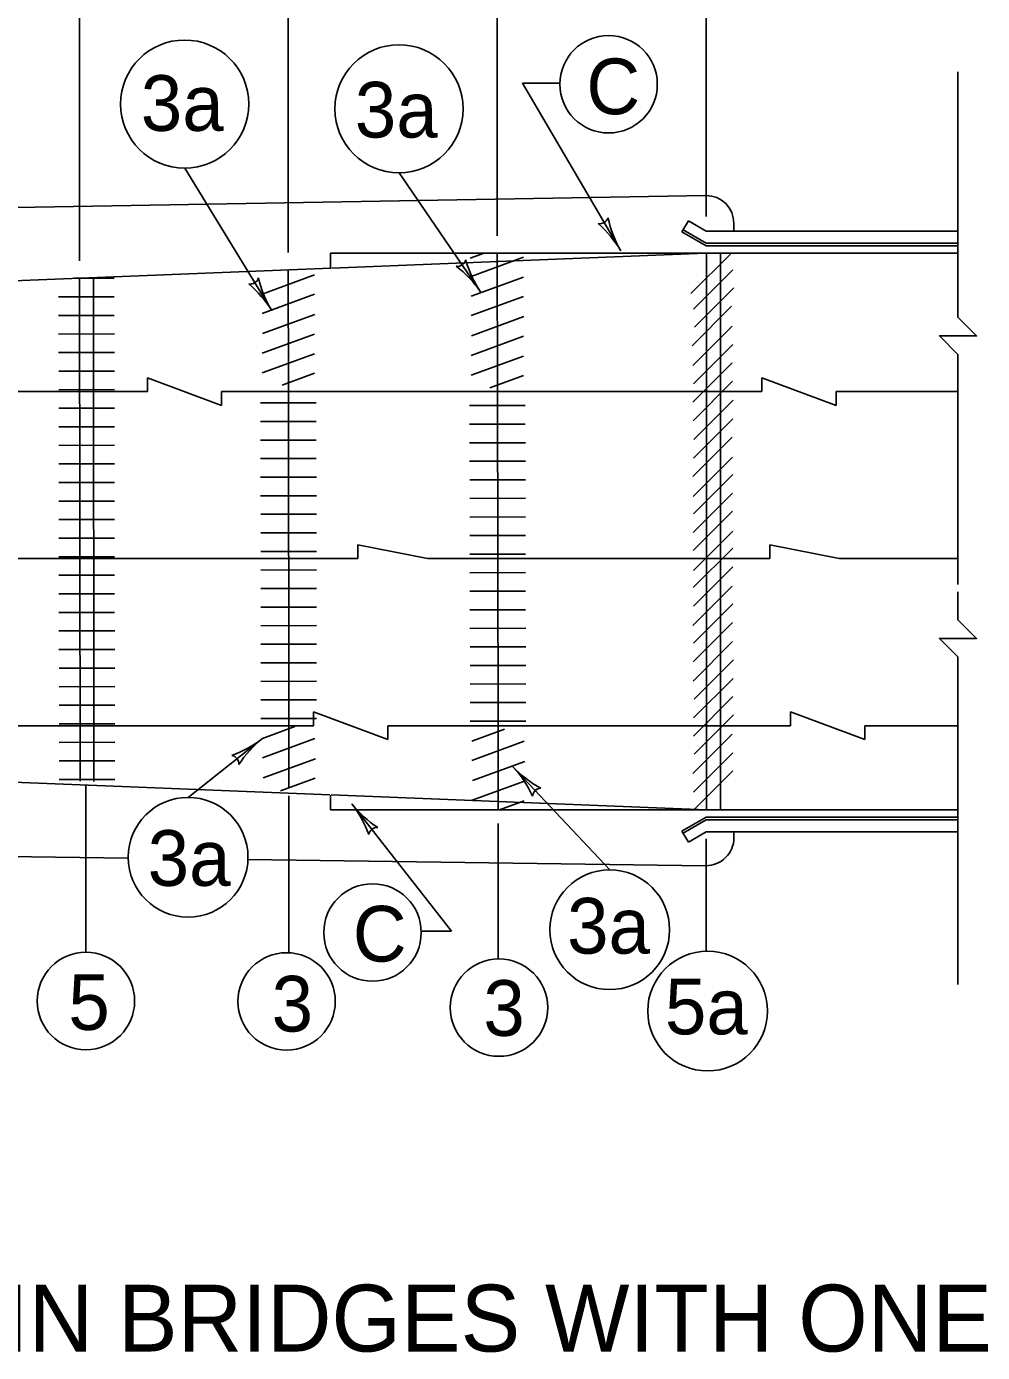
# Model space of a CAD drawing. Extents: x 1007 to 1035.5, y 1000.5 to 1021.5.
# Drawn here: x 1019.292 to 1022.725, y 1013.881 to 1018.643 of the extents above; entities that cross this region are included whole.
import ezdxf

# ---------------------------------------------------------------- set-up
doc = ezdxf.new("R2010")
doc.units = 0
doc.layers.add('Level 1', color=7, linetype='Continuous')

msp = doc.modelspace()

# ---------------------------------------------------------------- linework, layer by layer
at = {"layer": 'Level 1'}
for p, q in [((1021.7321, 1017.9709), (1021.7321, 1020.8086)), ((1021.7321, 1017.9612), (1021.7321, 1020.7903)), ((1019.4821, 1017.802), (1019.4821, 1019.9425)), ((1020.2321, 1017.8318), (1020.2321, 1019.0425)), ((1020.9821, 1017.8918), (1020.9821, 1019.0425)), ((1022.6368, 1017.6988), (1022.6368, 1018.4798)), ((1021.0728, 1018.4393), (1021.2073, 1018.4393)), ((1021.0728, 1018.4393), (1021.4258, 1017.8379)), ((1019.86, 1018.1346), (1020.1728, 1017.6226)), ((1020.6296, 1018.1175), (1020.9228, 1017.6903)), ((1021.7321, 1018.0363), (1009.2336, 1017.8197)), ((1021.6455, 1017.9053), (1021.6686, 1017.9453)), ((1021.7321, 1017.9084), (1021.6687, 1017.945)), ((1021.7321, 1017.8553), (1021.6455, 1017.9053)), ((1021.7321, 1017.8647), (1021.6495, 1017.9123)), ((1021.7329, 1017.9084), (1022.6376, 1017.9084)), ((1021.8321, 1017.9099), (1021.8321, 1017.9363)), ((1021.7321, 1017.8647), (1022.6376, 1017.8647)), ((1021.7321, 1017.8553), (1022.6376, 1017.8553)), ((1020.3836, 1017.8293), (1020.3836, 1017.7746)), ((1020.3836, 1017.8293), (1022.6376, 1017.8293)), ((1021.7318, 1017.829), (1020.3878, 1017.7755)), ((1020.8847, 1017.8108), (1020.9349, 1017.8293)), ((1020.8888, 1017.7453), (1021.0768, 1017.8141)), ((1020.9831, 1017.3426), (1020.9821, 1017.8293)), ((1021.6781, 1017.6845), (1021.8195, 1017.8259)), ((1021.7338, 1015.829), (1021.7338, 1017.829)), ((1021.7838, 1015.829), (1021.7838, 1017.829)), ((1020.3848, 1017.7754), (1009.2336, 1017.3318)), ((1020.1382, 1017.6823), (1020.3261, 1017.7508)), ((1020.2324, 1017.3504), (1020.2321, 1017.7693)), ((1021.828, 1017.7693), (1021.6866, 1017.6279)), ((1019.4633, 1017.7388), (1019.6072, 1017.7388)), ((1019.4842, 1015.933), (1019.4821, 1017.7395)), ((1019.5342, 1015.931), (1019.5322, 1017.7414)), ((1020.8885, 1017.6743), (1021.0763, 1017.743)), ((1021.8316, 1017.7042), (1021.6902, 1017.5628)), ((1019.4072, 1017.672), (1019.6073, 1017.6722)), ((1020.138, 1017.6128), (1020.3259, 1017.6813)), ((1020.8884, 1017.6048), (1021.0762, 1017.6735)), ((1019.4073, 1017.6053), (1019.6073, 1017.6056)), ((1020.1398, 1017.5405), (1020.3277, 1017.6091)), ((1021.8241, 1017.6382), (1021.6827, 1017.4968)), ((1020.8902, 1017.5325), (1021.078, 1017.6013)), ((1021.8264, 1017.5668), (1021.685, 1017.4253)), ((1019.4073, 1017.5387), (1019.6074, 1017.5389)), ((1020.1388, 1017.4699), (1020.3267, 1017.5385)), ((1020.8893, 1017.462), (1021.0772, 1017.5308)), ((1019.4074, 1017.472), (1019.6075, 1017.4722)), ((1020.1377, 1017.3988), (1020.3256, 1017.4673)), ((1021.8283, 1017.5009), (1021.6869, 1017.3595)), ((1020.8883, 1017.3908), (1021.0762, 1017.4596)), ((1021.8263, 1017.4353), (1021.6849, 1017.2939)), ((1019.4075, 1017.4053), (1019.6075, 1017.4055)), ((1019.7259, 1017.3318), (1019.7259, 1017.3818)), ((1019.7259, 1017.3818), (1019.9923, 1017.2818)), ((1020.2099, 1017.3553), (1020.3264, 1017.3978)), ((1020.9553, 1017.3455), (1021.077, 1017.3901)), ((1021.8267, 1017.3688), (1021.6853, 1017.2273)), ((1021.933, 1017.3318), (1021.933, 1017.3818)), ((1021.933, 1017.3818), (1022.1994, 1017.2818)), ((1016.9998, 1017.3318), (1019.7259, 1017.3318)), ((1019.4076, 1017.3386), (1019.6075, 1017.3388)), ((1019.9923, 1017.3318), (1019.9923, 1017.2818)), ((1019.9923, 1017.3318), (1021.933, 1017.3318)), ((1020.2335, 1016.133), (1020.2324, 1017.3504)), ((1020.9853, 1016.1232), (1020.9828, 1017.3483)), ((1022.1994, 1017.3318), (1022.6365, 1017.3318)), ((1022.1994, 1017.3318), (1022.1994, 1017.2818)), ((1022.6368, 1016.6393), (1022.6368, 1017.3654)), ((1019.4077, 1017.272), (1019.6076, 1017.2722)), ((1020.1325, 1017.291), (1020.3325, 1017.2912)), ((1020.8829, 1017.2813), (1021.083, 1017.2818)), ((1021.8293, 1017.3013), (1021.6878, 1017.1599)), ((1020.1326, 1017.2243), (1020.3326, 1017.2245)), ((1021.8279, 1017.2341), (1021.6865, 1017.0927)), ((1019.4078, 1017.2053), (1019.6077, 1017.2056)), ((1020.8831, 1017.2147), (1021.0831, 1017.2151)), ((1019.4078, 1017.1387), (1019.6078, 1017.1389)), ((1020.1327, 1017.1578), (1020.3327, 1017.1578)), ((1020.8833, 1017.1481), (1021.0833, 1017.1484)), ((1021.826, 1017.1685), (1021.6846, 1017.0271)), ((1020.1327, 1017.091), (1020.3327, 1017.0913)), ((1020.8833, 1017.0814), (1021.0833, 1017.0818)), ((1021.8267, 1017.0964), (1021.6853, 1016.955)), ((1019.4079, 1017.072), (1019.6078, 1017.0723)), ((1021.8288, 1017.0345), (1021.6874, 1016.8931)), ((1019.408, 1017.0053), (1019.6079, 1017.0055)), ((1020.1328, 1017.0243), (1020.3328, 1017.0246)), ((1020.8835, 1017.0148), (1021.0834, 1017.0152)), ((1019.4081, 1016.9387), (1019.608, 1016.9388)), ((1020.1328, 1016.9577), (1020.3328, 1016.9578)), ((1020.8837, 1016.9481), (1021.0836, 1016.9485)), ((1021.8276, 1016.9673), (1021.6862, 1016.8258)), ((1020.1329, 1016.891), (1020.3328, 1016.8912)), ((1021.8272, 1016.9023), (1021.6858, 1016.7609)), ((1019.4081, 1016.872), (1019.6081, 1016.8722)), ((1020.8838, 1016.8813), (1021.0838, 1016.8818)), ((1019.4082, 1016.8053), (1019.6082, 1016.8056)), ((1020.1329, 1016.8243), (1020.3329, 1016.8245)), ((1020.8839, 1016.8147), (1021.0838, 1016.8151)), ((1021.8279, 1016.8303), (1021.6865, 1016.6889)), ((1020.133, 1016.7577), (1020.333, 1016.7578)), ((1020.482, 1016.7318), (1020.482, 1016.7818)), ((1020.482, 1016.7818), (1020.732, 1016.7318)), ((1020.8841, 1016.7481), (1021.084, 1016.7484)), ((1021.8278, 1016.7693), (1021.6864, 1016.6278)), ((1021.9607, 1016.7318), (1021.9607, 1016.7818)), ((1021.9607, 1016.7818), (1022.2107, 1016.7318)), ((1019.163, 1016.7318), (1020.482, 1016.7318)), ((1019.4082, 1016.7387), (1019.6083, 1016.7389)), ((1020.732, 1016.7318), (1021.9607, 1016.7318)), ((1021.8281, 1016.7028), (1021.6867, 1016.5613)), ((1022.2107, 1016.7318), (1022.6368, 1016.7318)), ((1019.4083, 1016.672), (1019.6083, 1016.6723)), ((1020.1331, 1016.691), (1020.3331, 1016.6913)), ((1020.8842, 1016.6814), (1021.0842, 1016.6818)), ((1019.4083, 1016.6053), (1019.6084, 1016.6055)), ((1020.1331, 1016.6243), (1020.3331, 1016.6246)), ((1020.8843, 1016.6148), (1021.0843, 1016.6152)), ((1021.8258, 1016.6333), (1021.6844, 1016.4918)), ((1020.1332, 1016.5577), (1020.3332, 1016.5578)), ((1021.8288, 1016.5697), (1021.6873, 1016.4283)), ((1019.4084, 1016.5387), (1019.6085, 1016.5388)), ((1020.8844, 1016.5481), (1021.0844, 1016.5485)), ((1019.4085, 1016.472), (1019.6086, 1016.4723)), ((1020.1332, 1016.491), (1020.3333, 1016.4912)), ((1020.8845, 1016.4814), (1021.0846, 1016.4818)), ((1021.8274, 1016.5024), (1021.686, 1016.361)), ((1020.1333, 1016.4243), (1020.3333, 1016.4245)), ((1020.8847, 1016.4147), (1021.0847, 1016.4151)), ((1021.8268, 1016.4337), (1021.6854, 1016.2922)), ((1019.4086, 1016.4053), (1019.6086, 1016.4056)), ((1021.8303, 1016.3684), (1021.6889, 1016.227)), ((1019.4087, 1016.3387), (1019.6087, 1016.3389)), ((1020.1333, 1016.3578), (1020.3333, 1016.3578)), ((1020.8848, 1016.3481), (1021.0848, 1016.3484)), ((1019.4088, 1016.272), (1019.6088, 1016.2723)), ((1020.1334, 1016.291), (1020.3334, 1016.2913)), ((1020.8849, 1016.2814), (1021.085, 1016.2818)), ((1021.829, 1016.3013), (1021.6876, 1016.1598)), ((1022.6368, 1016.1322), (1022.6368, 1016.2788)), ((1020.1334, 1016.2243), (1020.3335, 1016.2246)), ((1021.8287, 1016.2363), (1021.6873, 1016.0948)), ((1019.4088, 1016.2053), (1019.6088, 1016.2056)), ((1020.3227, 1016.1318), (1020.3227, 1016.1818)), ((1020.3227, 1016.1818), (1020.5891, 1016.0818)), ((1020.8851, 1016.2148), (1021.0851, 1016.2152)), ((1022.0355, 1016.1318), (1022.0355, 1016.1818)), ((1022.0355, 1016.1818), (1022.3019, 1016.0818)), ((1020.3815, 1015.8833), (1014.2336, 1016.1293)), ((1018.8607, 1016.1318), (1020.3227, 1016.1318)), ((1019.4089, 1016.1387), (1019.6088, 1016.1388)), ((1020.1335, 1016.1577), (1020.3336, 1016.1578)), ((1020.1398, 1016.0864), (1020.2559, 1016.1288)), ((1020.2339, 1015.9093), (1020.2337, 1016.133)), ((1020.5891, 1016.1318), (1020.5891, 1016.0818)), ((1020.5891, 1016.1318), (1022.0355, 1016.1318)), ((1020.8852, 1016.1481), (1021.0853, 1016.1485)), ((1021.8306, 1016.1704), (1021.6892, 1016.029)), ((1022.3019, 1016.1318), (1022.6375, 1016.1318)), ((1022.3019, 1016.1318), (1022.3019, 1016.0818)), ((1022.6368, 1015.7408), (1022.6368, 1016.1313)), ((1019.8723, 1015.8742), (1020.1398, 1016.0864)), ((1020.1395, 1016.0169), (1020.3275, 1016.0855)), ((1020.8913, 1016.0765), (1021.008, 1016.1193)), ((1020.9858, 1015.8293), (1020.9852, 1016.1232)), ((1021.8261, 1016.1019), (1021.6847, 1015.9604)), ((1019.409, 1016.072), (1019.609, 1016.0723)), ((1020.8913, 1016.007), (1021.079, 1016.0758)), ((1021.8287, 1016.0344), (1021.6873, 1015.893)), ((1019.4091, 1016.0053), (1019.609, 1016.0056)), ((1020.1413, 1015.9448), (1020.3292, 1016.0133)), ((1020.893, 1015.9348), (1021.0809, 1016.0036)), ((1019.4092, 1015.9387), (1019.6091, 1015.9389)), ((1020.2037, 1015.8973), (1020.3283, 1015.9428)), ((1021.3864, 1015.6139), (1021.0385, 1015.9844)), ((1021.8283, 1015.9695), (1021.6868, 1015.8281)), ((1019.5051, 1015.917), (1019.5051, 1015.3183)), ((1020.8922, 1015.8643), (1021.08, 1015.933)), ((1020.2338, 1015.8795), (1020.2338, 1015.3198)), ((1020.3836, 1015.8293), (1020.3836, 1015.8823)), ((1021.7336, 1015.8293), (1020.3859, 1015.8832)), ((1020.8179, 1015.3943), (1020.4599, 1015.8517)), ((1020.9899, 1015.8293), (1021.0789, 1015.8619)), ((1021.7336, 1015.8293), (1020.3836, 1015.8293)), ((1021.7321, 1015.8033), (1021.6455, 1015.7533)), ((1021.7321, 1015.8033), (1022.6358, 1015.8033)), ((1021.7336, 1015.8293), (1022.6358, 1015.8293)), ((1020.9851, 1015.7809), (1020.9851, 1015.2954)), ((1021.6455, 1015.7533), (1021.6686, 1015.7132)), ((1021.7321, 1015.7938), (1021.6495, 1015.7463)), ((1021.7321, 1015.7501), (1021.6687, 1015.7135)), ((1021.7321, 1015.7938), (1022.6358, 1015.7938)), ((1021.7329, 1015.7501), (1022.6358, 1015.7501)), ((1021.8321, 1015.7487), (1021.8321, 1015.7289)), ((1022.6368, 1015.2026), (1022.6368, 1015.7488)), ((1021.7321, 1015.7259), (1021.7321, 1015.3227)), ((1019.2231, 1015.6625), (1019.6573, 1015.6566)), ((1020.0872, 1015.6509), (1021.7311, 1015.6289)), ((1021.8321, 1015.6501), (1021.8321, 1015.6501)), ((1020.8179, 1015.3943), (1020.7093, 1015.3943))]:
    msp.add_line(p, q, dxfattribs=at)
for points in [[(1022.6368, 1017.3654), (1022.6368, 1017.4654), (1022.5702, 1017.5321), (1022.7035, 1017.5321), (1022.6368, 1017.5988), (1022.6368, 1017.6988)], [(1022.6368, 1016.2788), (1022.6368, 1016.3788), (1022.5702, 1016.4454), (1022.7035, 1016.4454), (1022.6368, 1016.5121), (1022.6368, 1016.6121)]]:
    msp.add_lwpolyline(points, dxfattribs=at)
for centre, radius in [((1021.3822, 1018.4357), 0.175), ((1019.86, 1018.3646), 0.23), ((1020.6296, 1018.3475), 0.23), ((1019.8723, 1015.6592), 0.215), ((1021.3864, 1015.3989), 0.215), ((1020.5344, 1015.389), 0.175), ((1019.5052, 1015.1429), 0.175), ((1021.7379, 1015.1069), 0.215), ((1020.2259, 1015.1415), 0.175), ((1020.9885, 1015.1193), 0.175)]:
    msp.add_circle(centre, radius, dxfattribs=at)
for centre, radius, start, end in [((1021.7321, 1017.9363), 0.1, 0, 90), ((1021.3506, 1017.9661), 0.0313, 259.1882, 341.3049), ((1021.763, 1018.0358), 0.3909, 191.7608, 210.4075), ((1021.0887, 1017.64), 0.3909, 30.4136, 49.0824), ((1020.8387, 1017.8129), 0.0313, 263.2279, 345.3446), ((1021.2451, 1017.9114), 0.3909, 195.8005, 214.4472), ((1021.0887, 1017.64), 0.3909, 30.4014, 30.4136), ((1020.6004, 1017.4691), 0.3909, 34.4533, 53.1221), ((1020.0953, 1017.7495), 0.0313, 260.1914, 342.3081), ((1019.8391, 1017.4188), 0.3909, 31.4168, 50.0856), ((1020.5064, 1017.8264), 0.3909, 192.764, 211.4107), ((1020.6004, 1017.4691), 0.3909, 34.4411, 34.4533), ((1019.8391, 1017.4188), 0.3909, 31.4046, 31.4168), ((1019.8967, 1016.3927), 0.3909, 289.7793, 308.426), ((1020.3828, 1015.7802), 0.3909, 128.4321, 147.1009), ((1020.3828, 1015.7802), 0.3909, 128.4199, 128.4321), ((1020.0233, 1015.994), 0.0313, 357.2067, 79.3234), ((1021.3235, 1016.252), 0.3909, 223.1891, 223.2013), ((1021.3235, 1016.252), 0.3909, 223.2013, 241.8701), ((1020.7535, 1015.7168), 0.3909, 24.5485, 43.1952), ((1021.1402, 1015.876), 0.0313, 91.9759, 174.0926), ((1020.7678, 1016.0926), 0.3909, 218.0487, 236.7175), ((1020.7678, 1016.0926), 0.3909, 218.0365, 218.0487), ((1020.1521, 1015.6107), 0.3909, 19.3959, 38.0426), ((1020.5515, 1015.7346), 0.0313, 86.8233, 168.94), ((1021.7321, 1015.729), 0.1, 269.4271, 0)]:
    msp.add_arc(centre, radius, start, end, dxfattribs=at)

# ---------------------------------------------------------------- texts
for s, height, p in [('C', 0.2, (1021.3024, 1018.3281)), ('3a', 0.2, (1019.7025, 1018.2682)), ('3a', 0.2, (1020.471, 1018.2443)), ('3a', 0.2, (1019.7272, 1015.5566)), ('3a', 0.2, (1021.2332, 1015.3132)), ('C', 0.2, (1020.4638, 1015.2846)), ('5', 0.2, (1019.4423, 1015.0391)), ('3', 0.2, (1020.1722, 1015.0333)), ('5a', 0.2, (1021.5845, 1015.0233)), ('3', 0.2, (1020.9324, 1015.0178)), ('SINGLE BRIDGE OR TWIN BRIDGES WITH ONE DIRECTION TRAFFIC', 0.24, (1015.5548, 1013.884))]:
    msp.add_text(s, height=height, dxfattribs=at).set_placement(p)

doc.saveas('drawing.dxf')
